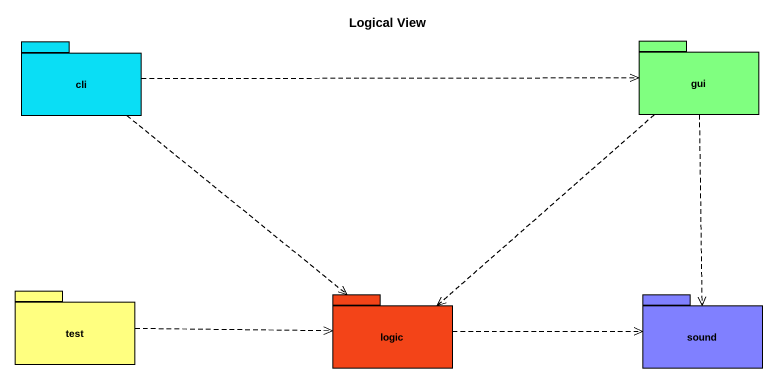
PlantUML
@startuml
title Logical View
package cli #0ADEF5 {
}
package gui #80FF80 {
}
package test #FFFF80 {
}
package logic #F34418 {
}
package sound #8080FF {
}
cli .right.> gui
cli ..> logic
gui ..> logic
gui ..> sound
test .right.> logic
logic .right.> sound
@enduml
